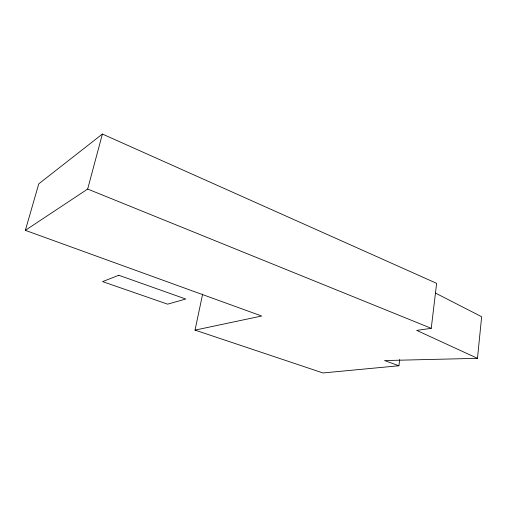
<?xml version="1.0" encoding="UTF-8"?>
<svg xmlns="http://www.w3.org/2000/svg" width="507" height="507" viewBox="0 0 507 507"><rect width="100%" height="100%" fill="white"/><g stroke="black" fill="none" stroke-linecap="round" stroke-linejoin="round"><path stroke-width="0.76" d="M399.725 359.526L398.908 365.762L384.56 360.559L477.474 358.329L481.65 316.729L435.526 293.103M477.474 358.329L416.729 330.412L431.248 328.327L436.622 283.343L102.395 134.044L38.779 183.832L25.35 230.349L261.675 316.013L195.024 330.114L202.661 294.003M25.35 230.349L87.66 189.048L102.395 134.044M398.908 365.762L322.965 372.956L195.024 330.114M87.66 189.048L431.248 328.327M118.79 275.263L102.579 281.613L167.602 304.162L185.733 299.029L118.79 275.263"/></g></svg>
